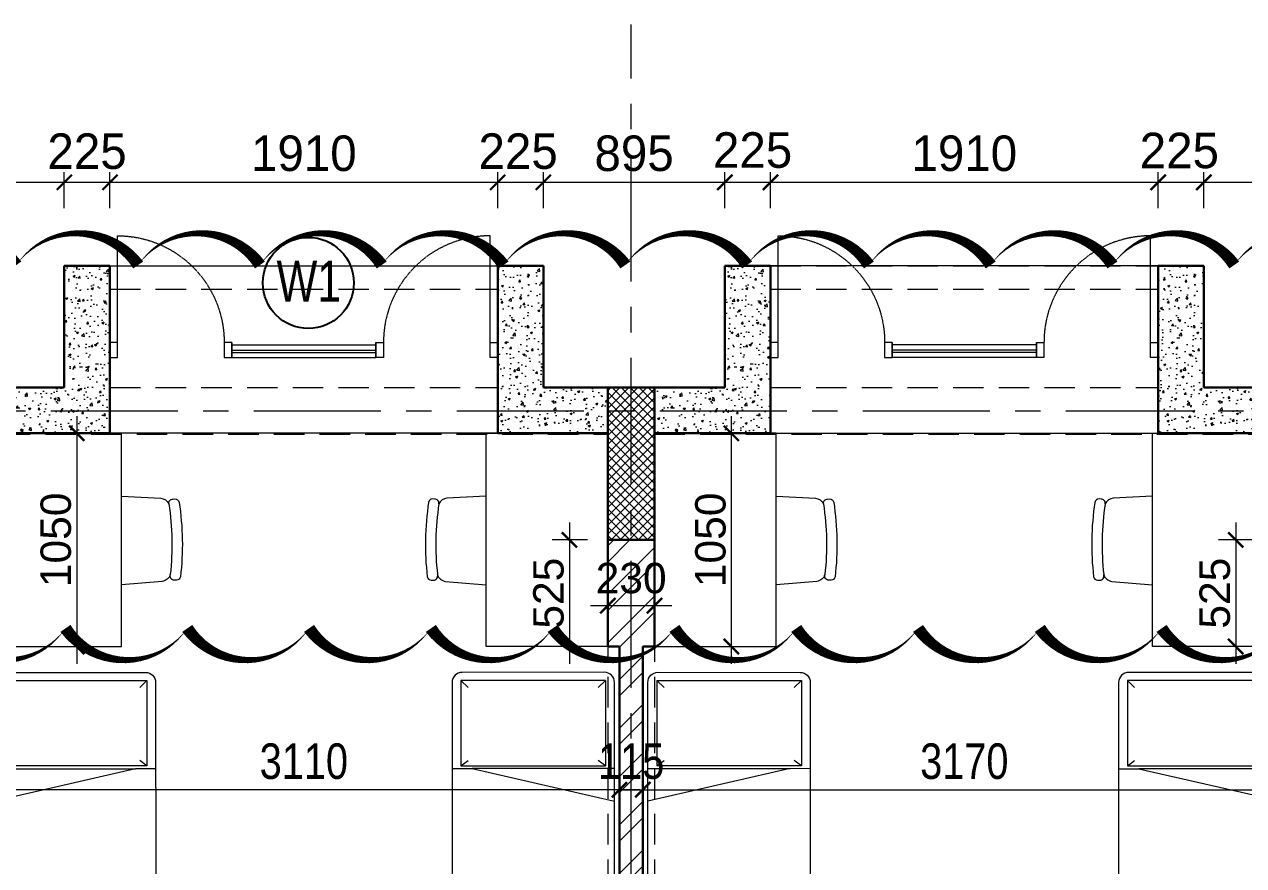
# Model space of a CAD drawing. Header units: millimetres. Extents: x -286480 to 108094, y -227925 to 10018.
# Drawn here: x -22960 to -16954, y -93971 to -89828 of the extents above; entities that cross this region are included whole.
import ezdxf

# ---------------------------------------------------------------- set-up
doc = ezdxf.new("R2010")
doc.units = ezdxf.units.MM
doc.header["$LTSCALE"] = 100
doc.header["$MEASUREMENT"] = 0
doc.header["$PDMODE"] = 67
doc.linetypes.add('CENTER', pattern=[2, 1.25, -0.25, 0.25, -0.25])
doc.linetypes.add('DASHED2', pattern=[0.375, 0.25, -0.125])
doc.layers.get('0').update_dxf_attribs({"lineweight": 25})
for name, color, linetype, lineweight in [('A-ANNO-COLUMN-HATCH', 253, 'Continuous', 9), ('A-ANNO-GRID', 251, 'CENTER', 9), ('A-ANNO-WALL', 1, 'Continuous', 30), ('A-Wall Sec', 1, 'Continuous', 30), ('AAC BLOCK HATCH', 253, 'Continuous', 5), ('ACC BLOCK', 211, 'Continuous', 30), ('beam', 3, 'Continuous', 20), ('dim', 7, 'Continuous', 13), ('DIM INTERIOR', 4, 'Continuous', 5), ('DW-NO', 7, 'Continuous', 25), ('FURNITURE LAYOUT', 37, 'Continuous', 15), ('GLASS', 150, 'Continuous', 5), ('S-COL', 4, 'Continuous', 30), ('WALL HATCH', 24, 'Continuous', 9)]:
    doc.layers.add(name, color=color, linetype=linetype, lineweight=lineweight)
doc.styles.add('ARIAL', font='arial.ttf', dxfattribs={"width": 0.8})
doc.styles.add('CENTURY-GOTHIC', font='GOTHIC.TTF', dxfattribs={"height": 175})
doc.styles.add('SIZE', font='arial.ttf', dxfattribs={"width": 0.75, "height": 200})
doc.styles.get("Standard").update_dxf_attribs({"font": 'sanss___.ttf'})
doc.dimstyles.new('1.125', dxfattribs={"dimtxt": 175, "dimasz": 75, "dimexe": 50, "dimexo": 50, "dimgap": 50, "dimtad": 1, "dimdec": 0, "dimrnd": 5, "dimzin": 0, "dimdsep": 46, "dimtxsty": 'CENTURY-GOTHIC', "dimblk": 'ARCHTICK', "dimcen": 5, "dimdle": 40, "dimclrd": 256, "dimclre": 8, "dimclrt": 213, "dimadec": 0, "dimazin": 0, "dimtfac": 1, "dimtdec": 0, "dimtofl": 0, "dimtmove": 2, "dimatfit": 2, "dimldrblk": 'OPEN30', "dimfxl": 80, "dimtolj": 1, "dimtzin": 0, "dimlwd": 15, "dimlwe": 9, "dimarcsym": 1})
doc.dimstyles.new('D 75', dxfattribs={"dimtxt": 175, "dimasz": 75, "dimexe": 100, "dimexo": 100, "dimgap": 50, "dimtad": 1, "dimdec": 0, "dimrnd": 5, "dimzin": 0, "dimdsep": 46, "dimtxsty": 'ARIAL', "dimblk": 'ARCHTICK', "dimcen": 0.09, "dimdle": 100, "dimclrd": 256, "dimclrt": 256, "dimadec": 0, "dimazin": 0, "dimtfac": 1, "dimtdec": 0, "dimtix": 1, "dimtofl": 0, "dimtmove": 1, "dimatfit": 3, "dimfxl": 135, "dimtolj": 1, "dimtzin": 0, "dimlwd": 9, "dimlwe": 9, "dimarcsym": 0})
doc.dimstyles.new('D100', dxfattribs={"dimtxt": 175, "dimasz": 100, "dimexe": 85, "dimexo": 85, "dimgap": 25, "dimtad": 3, "dimdec": 0, "dimrnd": 5, "dimtxsty": 'Standard', "dimblk": 'ARCHTICK', "dimcen": 100, "dimdle": 85, "dimclrd": 256, "dimclre": 256, "dimclrt": 256, "dimadec": 0, "dimazin": 0, "dimtfac": 1, "dimtdec": 0, "dimtmove": 1, "dimatfit": 3, "dimfxl": 300, "dimlwd": -1, "dimlwe": -1, "dimarcsym": 0})

# ---------------------------------------------------------------- blocks, each defined once
blk = doc.blocks.new('_ArchTick')
at = {"const_width": 0.15}
blk.add_lwpolyline([(-0.5, -0.5), (0.5, 0.5)], dxfattribs=at)
blk = doc.blocks.new('*D21')
at = {"layer": 'Defpoints', "color": 0, "ltscale": 0.1, "transparency": 16777216}
for p in [(-23138.3, -93597.3), (-23138.3, -93930.8, -10.1), (-20028.3, -93930.8, -10.1)]:
    blk.add_point(p, dxfattribs=at)
at = {"layer": 'dim', "color": 0, "lineweight": 9, "ltscale": 0.1, "transparency": 16777216}
for p, q in [((-23138.3, -93830.8), (-23138.3, -93497.3)), ((-20028.3, -93830.8), (-20028.3, -93497.3))]:
    blk.add_line(p, q, dxfattribs=at)
at = {"layer": 'dim', "lineweight": 9, "ltscale": 0.1, "transparency": 16777216}
blk.add_line((-19928.3, -93597.3), (-23238.3, -93597.3), dxfattribs=at)
at = {"layer": 'dim', "lineweight": 9, "ltscale": 0.1, "transparency": 16777216, "xscale": 75, "yscale": 75, "zscale": 75, "rotation": 180}
blk.add_blockref('_ArchTick', (-23138.3, -93597.3), dxfattribs=at)
at = {"layer": 'dim', "lineweight": 9, "ltscale": 0.1, "transparency": 16777216, "xscale": 75, "yscale": 75, "zscale": 75}
blk.add_blockref('_ArchTick', (-20028.3, -93597.3), dxfattribs=at)
at = {"layer": 'dim', "ltscale": 0.1, "transparency": 16777216, "insert": (-21583.3, -93457.9), "char_height": 175, "attachment_point": 5, "style": 'ARIAL'}
blk.add_mtext('\\A1;3110', dxfattribs=at)
blk = doc.blocks.new('A$C0E3E786B-flat-1')
at = {"ltscale": 0.1}
for p, q in [((855.2, 288.7, 0), (240.1, -46.1, 0)), ((1735, -1224.8, 0), (922.8, 268.6, 0)), ((220.2, -113.9, 0), (1032.4, -1607.3, 0)), ((1444.7, -899.7, 0), (752.9, -1093.3, 0)), ((829.6, -1234.5, 0), (1444.7, -899.7, 0)), ((1500.5, -885, 0), (875.6, -1225.1, 0)), ((1532.3, -852, 0), (1444.7, -899.7, 0)), ((1500.5, -885, 0), (1482.4, -924.7, 0)), ((1701.1, -1254, 0), (1500.5, -885, 0)), ((875.6, -1225.1, 0), (918.9, -1231.4, 0)), ((1076.3, -1594.1, 0), (875.6, -1225.1, 0)), ((1076.3, -1594.1, 0), (1701.1, -1254, 0)), ((1701.1, -1254, 0), (1654.4, -1240.9, 0)), ((1100.1, -1627.4, 0), (1715.1, -1292.6, 0)), ((1076.3, -1594.1, 0), (1090.9, -1547.7, 0))]:
    blk.add_line(p, q, dxfattribs=at)
for centre, start_param, end_param in [((879, 244.7, 0), 1.628397, 3.199193), ((264, -90, 0), 3.199193, 4.76999), ((1691.3, -1248.7, 0), 0.057601, 1.628397), ((1076.2, -1583.5, 0), 4.76999, 6.340786)]:
    blk.add_ellipse(centre, major_axis=(21.3, -45.2), ratio=0.996988, start_param=start_param, end_param=end_param, dxfattribs=at)
blk = doc.blocks.new('door-700')
at = {"linetype": 'Continuous'}
for p, q in [((-50, 100), (-50, 800)), ((-800, 100), (-800, 0)), ((0, 100), (0, 0))]:
    blk.add_line(p, q, dxfattribs=at)
at = {"linetype": 'DASHED2', "ltscale": 0.1}
blk.add_arc((-50, 100), 700, 90, 180, dxfattribs=at)
at = {"linetype": 'Continuous'}
for points in [[(-750, 0), (-800, 0), (-800, 100), (-750, 100)], [(0, 0), (-50, 0), (-50, 100), (0, 100)]]:
    blk.add_3dface(points, dxfattribs=at)
blk = doc.blocks.new('*D179')
at = {"layer": 'Defpoints', "color": 0, "ltscale": 0.1, "transparency": 16777216}
for p in [(-20628.3, -90605.8), (-22538.3, -90783.8, 1.1), (-20628.3, -90783.8, 1.1)]:
    blk.add_point(p, dxfattribs=at)
at = {"layer": 'dim', "color": 8, "lineweight": 9, "ltscale": 0.1, "transparency": 16777216}
for p, q in [((-22538.3, -90733.8), (-22538.3, -90555.8)), ((-20628.3, -90733.8), (-20628.3, -90555.8))]:
    blk.add_line(p, q, dxfattribs=at)
at = {"layer": 'dim', "lineweight": 15, "ltscale": 0.1, "transparency": 16777216}
blk.add_line((-22578.3, -90605.8), (-20588.3, -90605.8), dxfattribs=at)
at = {"layer": 'dim', "lineweight": 15, "ltscale": 0.1, "transparency": 16777216, "xscale": 75, "yscale": 75, "zscale": 75, "rotation": 180}
blk.add_blockref('_ArchTick', (-22538.3, -90605.8), dxfattribs=at)
at = {"layer": 'dim', "lineweight": 15, "ltscale": 0.1, "transparency": 16777216, "xscale": 75, "yscale": 75, "zscale": 75}
blk.add_blockref('_ArchTick', (-20628.3, -90605.8), dxfattribs=at)
at = {"layer": 'dim', "color": 213, "ltscale": 0.1, "transparency": 16777216, "insert": (-21583.3, -90463.9), "char_height": 175, "attachment_point": 5, "style": 'CENTURY-GOTHIC'}
blk.add_mtext('\\A1;1910', dxfattribs=at)
blk = doc.blocks.new('_Open30')
at = {"color": 0, "linetype": 'ByBlock', "lineweight": -2}
for p, q in [((-1, 0.268), (0, 0)), ((0, 0), (-1, -0.268)), ((0, 0), (-1, 0))]:
    blk.add_line(p, q, dxfattribs=at)
blk = doc.blocks.new('*D180')
at = {"layer": 'Defpoints', "color": 0, "ltscale": 0.1, "transparency": 16777216}
for p in [(-17374.5, -90605.8), (-19284.5, -90783.8, 1.1), (-17374.5, -90783.8, 1.1)]:
    blk.add_point(p, dxfattribs=at)
at = {"layer": 'dim', "color": 8, "lineweight": 9, "ltscale": 0.1, "transparency": 16777216}
for p, q in [((-19284.5, -90733.8), (-19284.5, -90555.8)), ((-17374.5, -90733.8), (-17374.5, -90555.8))]:
    blk.add_line(p, q, dxfattribs=at)
at = {"layer": 'dim', "lineweight": 15, "ltscale": 0.1, "transparency": 16777216}
blk.add_line((-19324.5, -90605.8), (-17334.5, -90605.8), dxfattribs=at)
at = {"layer": 'dim', "lineweight": 15, "ltscale": 0.1, "transparency": 16777216, "xscale": 75, "yscale": 75, "zscale": 75, "rotation": 180}
blk.add_blockref('_ArchTick', (-19284.5, -90605.8), dxfattribs=at)
at = {"layer": 'dim', "lineweight": 15, "ltscale": 0.1, "transparency": 16777216, "xscale": 75, "yscale": 75, "zscale": 75}
blk.add_blockref('_ArchTick', (-17374.5, -90605.8), dxfattribs=at)
at = {"layer": 'dim', "color": 213, "ltscale": 0.1, "transparency": 16777216, "insert": (-18329.5, -90463.9), "char_height": 175, "attachment_point": 5, "style": 'CENTURY-GOTHIC'}
blk.add_mtext('\\A1;1910', dxfattribs=at)
blk = doc.blocks.new('*D187')
at = {"layer": 'Defpoints', "color": 0, "ltscale": 0.1, "transparency": 16777216}
for p in [(-22763.3, -90605.8), (-23628.3, -90783.7, 1.1), (-22763.3, -90783.7, 1.1)]:
    blk.add_point(p, dxfattribs=at)
at = {"layer": 'dim', "color": 8, "lineweight": 9, "ltscale": 0.1, "transparency": 16777216}
for p, q in [((-23628.3, -90733.7), (-23628.3, -90555.8)), ((-22763.3, -90733.7), (-22763.3, -90555.8))]:
    blk.add_line(p, q, dxfattribs=at)
at = {"layer": 'dim', "lineweight": 15, "ltscale": 0.1, "transparency": 16777216}
blk.add_line((-23668.3, -90605.8), (-22723.3, -90605.8), dxfattribs=at)
at = {"layer": 'dim', "lineweight": 15, "ltscale": 0.1, "transparency": 16777216, "xscale": 75, "yscale": 75, "zscale": 75, "rotation": 180}
blk.add_blockref('_ArchTick', (-23628.3, -90605.8), dxfattribs=at)
at = {"layer": 'dim', "lineweight": 15, "ltscale": 0.1, "transparency": 16777216, "xscale": 75, "yscale": 75, "zscale": 75}
blk.add_blockref('_ArchTick', (-22763.3, -90605.8), dxfattribs=at)
at = {"layer": 'dim', "color": 213, "ltscale": 0.1, "transparency": 16777216, "insert": (-23195.8, -90463.9), "char_height": 175, "attachment_point": 5, "style": 'CENTURY-GOTHIC'}
blk.add_mtext('\\A1;865', dxfattribs=at)
blk = doc.blocks.new('*D188')
at = {"layer": 'Defpoints', "color": 0, "ltscale": 0.1, "transparency": 16777216}
for p in [(-22538.3, -90605.8), (-22763.3, -90783.7, 1.1), (-22538.3, -90783.7, 1.1)]:
    blk.add_point(p, dxfattribs=at)
at = {"layer": 'dim', "color": 8, "lineweight": 9, "ltscale": 0.1, "transparency": 16777216}
for p, q in [((-22763.3, -90733.7), (-22763.3, -90555.8)), ((-22538.3, -90733.7), (-22538.3, -90555.8))]:
    blk.add_line(p, q, dxfattribs=at)
at = {"layer": 'dim', "lineweight": 15, "ltscale": 0.1, "transparency": 16777216}
blk.add_line((-22803.3, -90605.8), (-22498.3, -90605.8), dxfattribs=at)
at = {"layer": 'dim', "lineweight": 15, "ltscale": 0.1, "transparency": 16777216, "xscale": 75, "yscale": 75, "zscale": 75, "rotation": 180}
blk.add_blockref('_ArchTick', (-22763.3, -90605.8), dxfattribs=at)
at = {"layer": 'dim', "lineweight": 15, "ltscale": 0.1, "transparency": 16777216, "xscale": 75, "yscale": 75, "zscale": 75}
blk.add_blockref('_ArchTick', (-22538.3, -90605.8), dxfattribs=at)
at = {"layer": 'dim', "color": 213, "ltscale": 0.1, "transparency": 16777216, "insert": (-22651.3, -90453.7), "char_height": 175, "attachment_point": 5, "style": 'CENTURY-GOTHIC'}
blk.add_mtext('\\A1;225', dxfattribs=at)
blk = doc.blocks.new('*D189')
at = {"layer": 'Defpoints', "color": 0, "ltscale": 0.1, "transparency": 16777216}
for p in [(-20403.3, -90605.8), (-20628.3, -90783.8, 1.1), (-20403.3, -90783.8, 1.1)]:
    blk.add_point(p, dxfattribs=at)
at = {"layer": 'dim', "color": 8, "lineweight": 9, "ltscale": 0.1, "transparency": 16777216}
for p, q in [((-20628.3, -90733.8), (-20628.3, -90555.8)), ((-20403.3, -90733.8), (-20403.3, -90555.8))]:
    blk.add_line(p, q, dxfattribs=at)
at = {"layer": 'dim', "lineweight": 15, "ltscale": 0.1, "transparency": 16777216}
blk.add_line((-20668.3, -90605.8), (-20363.3, -90605.8), dxfattribs=at)
at = {"layer": 'dim', "lineweight": 15, "ltscale": 0.1, "transparency": 16777216, "xscale": 75, "yscale": 75, "zscale": 75, "rotation": 180}
blk.add_blockref('_ArchTick', (-20628.3, -90605.8), dxfattribs=at)
at = {"layer": 'dim', "lineweight": 15, "ltscale": 0.1, "transparency": 16777216, "xscale": 75, "yscale": 75, "zscale": 75}
blk.add_blockref('_ArchTick', (-20403.3, -90605.8), dxfattribs=at)
at = {"layer": 'dim', "color": 213, "ltscale": 0.1, "transparency": 16777216, "insert": (-20527.5, -90453.4), "char_height": 175, "attachment_point": 5, "style": 'CENTURY-GOTHIC'}
blk.add_mtext('\\A1;225', dxfattribs=at)
blk = doc.blocks.new('*D190')
at = {"layer": 'Defpoints', "color": 0, "ltscale": 0.1, "transparency": 16777216}
for p in [(-19509.5, -90605.8), (-20403.3, -90783.8, 1.1), (-19509.5, -90783.8, -9)]:
    blk.add_point(p, dxfattribs=at)
at = {"layer": 'dim', "color": 8, "lineweight": 9, "ltscale": 0.1, "transparency": 16777216}
for p, q in [((-20403.3, -90733.8), (-20403.3, -90555.8)), ((-19509.5, -90733.8), (-19509.5, -90555.8))]:
    blk.add_line(p, q, dxfattribs=at)
at = {"layer": 'dim', "lineweight": 15, "ltscale": 0.1, "transparency": 16777216}
blk.add_line((-20443.3, -90605.8), (-19469.5, -90605.8), dxfattribs=at)
at = {"layer": 'dim', "lineweight": 15, "ltscale": 0.1, "transparency": 16777216, "xscale": 75, "yscale": 75, "zscale": 75, "rotation": 180}
blk.add_blockref('_ArchTick', (-20403.3, -90605.8), dxfattribs=at)
at = {"layer": 'dim', "lineweight": 15, "ltscale": 0.1, "transparency": 16777216, "xscale": 75, "yscale": 75, "zscale": 75}
blk.add_blockref('_ArchTick', (-19509.5, -90605.8), dxfattribs=at)
at = {"layer": 'dim', "color": 213, "ltscale": 0.1, "transparency": 16777216, "insert": (-19956.4, -90463.9), "char_height": 175, "attachment_point": 5, "style": 'CENTURY-GOTHIC'}
blk.add_mtext('\\A1;895', dxfattribs=at)
blk = doc.blocks.new('*D191')
at = {"layer": 'Defpoints', "color": 0, "ltscale": 0.1, "transparency": 16777216}
for p in [(-19284.5, -90605.8), (-19509.5, -90783.8, 1.1), (-19284.5, -90783.8, 1.1)]:
    blk.add_point(p, dxfattribs=at)
at = {"layer": 'dim', "color": 8, "lineweight": 9, "ltscale": 0.1, "transparency": 16777216}
for p, q in [((-19509.5, -90733.8), (-19509.5, -90555.8)), ((-19284.5, -90733.8), (-19284.5, -90555.8))]:
    blk.add_line(p, q, dxfattribs=at)
at = {"layer": 'dim', "lineweight": 15, "ltscale": 0.1, "transparency": 16777216}
blk.add_line((-19549.5, -90605.8), (-19244.5, -90605.8), dxfattribs=at)
at = {"layer": 'dim', "lineweight": 15, "ltscale": 0.1, "transparency": 16777216, "xscale": 75, "yscale": 75, "zscale": 75, "rotation": 180}
blk.add_blockref('_ArchTick', (-19509.5, -90605.8), dxfattribs=at)
at = {"layer": 'dim', "lineweight": 15, "ltscale": 0.1, "transparency": 16777216, "xscale": 75, "yscale": 75, "zscale": 75}
blk.add_blockref('_ArchTick', (-19284.5, -90605.8), dxfattribs=at)
at = {"layer": 'dim', "color": 213, "ltscale": 0.1, "transparency": 16777216, "insert": (-19372.6, -90448.1), "char_height": 175, "attachment_point": 5, "style": 'CENTURY-GOTHIC'}
blk.add_mtext('\\A1;225', dxfattribs=at)
blk = doc.blocks.new('*D192')
at = {"layer": 'Defpoints', "color": 0, "ltscale": 0.1, "transparency": 16777216}
for p in [(-17149.5, -90605.8), (-17374.5, -90783.8, 1.1), (-17149.5, -90783.8, 1.1)]:
    blk.add_point(p, dxfattribs=at)
at = {"layer": 'dim', "color": 8, "lineweight": 9, "ltscale": 0.1, "transparency": 16777216}
for p, q in [((-17374.5, -90733.8), (-17374.5, -90555.8)), ((-17149.5, -90733.8), (-17149.5, -90555.8))]:
    blk.add_line(p, q, dxfattribs=at)
at = {"layer": 'dim', "lineweight": 15, "ltscale": 0.1, "transparency": 16777216}
blk.add_line((-17414.5, -90605.8), (-17109.5, -90605.8), dxfattribs=at)
at = {"layer": 'dim', "lineweight": 15, "ltscale": 0.1, "transparency": 16777216, "xscale": 75, "yscale": 75, "zscale": 75, "rotation": 180}
blk.add_blockref('_ArchTick', (-17374.5, -90605.8), dxfattribs=at)
at = {"layer": 'dim', "lineweight": 15, "ltscale": 0.1, "transparency": 16777216, "xscale": 75, "yscale": 75, "zscale": 75}
blk.add_blockref('_ArchTick', (-17149.5, -90605.8), dxfattribs=at)
at = {"layer": 'dim', "color": 213, "ltscale": 0.1, "transparency": 16777216, "insert": (-17270.2, -90450.2), "char_height": 175, "attachment_point": 5, "style": 'CENTURY-GOTHIC'}
blk.add_mtext('\\A1;225', dxfattribs=at)
blk = doc.blocks.new('*D193')
at = {"layer": 'Defpoints', "color": 0, "ltscale": 0.1, "transparency": 16777216}
for p in [(-16255.8, -90605.8), (-17149.5, -90783.8, 4.5), (-16255.8, -90783.7, 4.5)]:
    blk.add_point(p, dxfattribs=at)
at = {"layer": 'dim', "color": 8, "lineweight": 9, "ltscale": 0.1, "transparency": 16777216}
for p, q in [((-17149.5, -90733.8), (-17149.5, -90555.8)), ((-16255.8, -90733.7), (-16255.8, -90555.8))]:
    blk.add_line(p, q, dxfattribs=at)
at = {"layer": 'dim', "lineweight": 15, "ltscale": 0.1, "transparency": 16777216}
blk.add_line((-17189.5, -90605.8), (-16215.8, -90605.8), dxfattribs=at)
at = {"layer": 'dim', "lineweight": 15, "ltscale": 0.1, "transparency": 16777216, "xscale": 75, "yscale": 75, "zscale": 75, "rotation": 180}
blk.add_blockref('_ArchTick', (-17149.5, -90605.8), dxfattribs=at)
at = {"layer": 'dim', "lineweight": 15, "ltscale": 0.1, "transparency": 16777216, "xscale": 75, "yscale": 75, "zscale": 75}
blk.add_blockref('_ArchTick', (-16255.8, -90605.8), dxfattribs=at)
at = {"layer": 'dim', "color": 213, "ltscale": 0.1, "transparency": 16777216, "insert": (-16702.7, -90463.9), "char_height": 175, "attachment_point": 5, "style": 'CENTURY-GOTHIC'}
blk.add_mtext('\\A1;895', dxfattribs=at)
blk = doc.blocks.new('*D224')
at = {"layer": 'Defpoints', "color": 0, "ltscale": 0.1, "transparency": 16777216}
for p in [(-19913.3, -93597.3), (-19913.3, -93758.4, -2.6), (-20028.3, -93930.8, 24.2)]:
    blk.add_point(p, dxfattribs=at)
at = {"layer": 'dim', "color": 0, "lineweight": 9, "ltscale": 0.1, "transparency": 16777216}
for p, q in [((-20028.3, -93830.8), (-20028.3, -93497.3)), ((-19913.3, -93658.4), (-19913.3, -93497.3))]:
    blk.add_line(p, q, dxfattribs=at)
at = {"layer": 'dim', "lineweight": 9, "ltscale": 0.1, "transparency": 16777216}
for p, q in [((-20028.3, -93597.3), (-20103.3, -93597.3)), ((-19913.3, -93597.3), (-19838.3, -93597.3))]:
    blk.add_line(p, q, dxfattribs=at)
at = {"layer": 'dim', "lineweight": 9, "ltscale": 0.1, "transparency": 16777216, "xscale": 75, "yscale": 75, "zscale": 75}
blk.add_blockref('_ArchTick', (-20028.3, -93597.3), dxfattribs=at)
at = {"layer": 'dim', "lineweight": 9, "ltscale": 0.1, "transparency": 16777216, "xscale": 75, "yscale": 75, "zscale": 75, "rotation": 180}
blk.add_blockref('_ArchTick', (-19913.3, -93597.3), dxfattribs=at)
at = {"layer": 'dim', "ltscale": 0.1, "transparency": 16777216, "insert": (-19970.8, -93457.9), "char_height": 175, "attachment_point": 5, "style": 'ARIAL'}
blk.add_mtext('\\A1;115', dxfattribs=at)
blk = doc.blocks.new('*D225')
at = {"layer": 'Defpoints', "color": 0, "ltscale": 0.1, "transparency": 16777216}
for p in [(-16745.8, -93597.3), (-19913.3, -93758.4, -2.6), (-16745.8, -93891.1, 36.1)]:
    blk.add_point(p, dxfattribs=at)
at = {"layer": 'dim', "color": 0, "lineweight": 9, "ltscale": 0.1, "transparency": 16777216}
for p, q in [((-19913.3, -93658.4), (-19913.3, -93497.3)), ((-16745.8, -93791.1), (-16745.8, -93497.3))]:
    blk.add_line(p, q, dxfattribs=at)
at = {"layer": 'dim', "lineweight": 9, "ltscale": 0.1, "transparency": 16777216}
blk.add_line((-20013.3, -93597.3), (-16645.8, -93597.3), dxfattribs=at)
at = {"layer": 'dim', "lineweight": 9, "ltscale": 0.1, "transparency": 16777216, "xscale": 75, "yscale": 75, "zscale": 75, "rotation": 180}
blk.add_blockref('_ArchTick', (-19913.3, -93597.3), dxfattribs=at)
at = {"layer": 'dim', "lineweight": 9, "ltscale": 0.1, "transparency": 16777216, "xscale": 75, "yscale": 75, "zscale": 75}
blk.add_blockref('_ArchTick', (-16745.8, -93597.3), dxfattribs=at)
at = {"layer": 'dim', "ltscale": 0.1, "transparency": 16777216, "insert": (-18329.5, -93457.9), "char_height": 175, "attachment_point": 5, "style": 'ARIAL'}
blk.add_mtext('\\A1;3170', dxfattribs=at)
blk = doc.blocks.new('table')
at = {"layer": 'FURNITURE LAYOUT', "ltscale": 0.1, "extrusion": (0.00024973, 0.002858, 0.999996)}
for p, q in [((102448.2, -203232.7, 8), (102255.7, -203241.8, 8.1)), ((102248.5, -203652.8, 9.3), (102448.2, -203670.1, 9.3))]:
    blk.add_line(p, q, dxfattribs=at)
at = {"layer": 'FURNITURE LAYOUT', "ltscale": 0.1, "elevation": 7.1}
blk.add_lwpolyline([(102448.3, -202922.9), (103048.2, -202922.9), (103048.2, -203972.9), (102448.3, -203972.9)], close=True, dxfattribs=at)
at = {"layer": 'FURNITURE LAYOUT', "ltscale": 0.1, "extrusion": (0.00024973, 0.002858, 0.999996), "elevation": -547.2}
blk.add_lwpolyline([(102216, -203270, 0.431626), (102195.6, -203246), (102185.5, -203245.8, 0.368177), (102165.4, -203262.3, 0.069082), (102158.9, -203628.8, 0.368177), (102178.3, -203646), (102188.5, -203646.2, 0.497842), (102209, -203617.4)], format="xyb", dxfattribs=at)
at = {"layer": 'FURNITURE LAYOUT', "ltscale": 0.1, "extrusion": (0.00024973, 0.002858, 0.999996)}
for centre, radius, start, end in [((102261.7, -203291.1, -547.2), 50.4, 96.90514, 155.33566), ((103479.8, -203469, -547.2), 1279.4, 171.05364, 186.65831), ((102255.9, -203603.8, -547.2), 48.8, 196.10221, 261.32794)]:
    blk.add_arc(centre, radius, start, end, dxfattribs=at)
blk = doc.blocks.new('*D553')
at = {"layer": 'Defpoints', "color": 0, "ltscale": 0.1, "transparency": 16777216}
for p in [(-22845.1, -91841.8, -189), (-22856.9, -92891.8, -72.3), (-22702.4, -92891.8)]:
    blk.add_point(p, dxfattribs=at)
at = {"layer": 'DIM INTERIOR', "ltscale": 0.1, "transparency": 16777216}
for p, q in [((-22702.4, -91756.8), (-22702.4, -92976.8)), ((-22752.1, -91841.8), (-22617.4, -91841.8)), ((-22775.6, -92891.8), (-22617.4, -92891.8))]:
    blk.add_line(p, q, dxfattribs=at)
at = {"layer": 'DIM INTERIOR', "ltscale": 0.1, "transparency": 16777216, "xscale": 75, "yscale": 75, "zscale": 75}
for p, rotation in [((-22702.4, -91841.8), 90), ((-22702.4, -92891.8), 270)]:
    blk.add_blockref('_ArchTick', p, dxfattribs=dict(at, rotation=rotation))
at = {"layer": 'DIM INTERIOR', "ltscale": 0.1, "transparency": 16777216, "insert": (-22804.6, -92366.8), "char_height": 175, "attachment_point": 5, "rotation": 90}
blk.add_mtext('{\\H0.85714x;1050}', dxfattribs=at)
blk = doc.blocks.new('*D554')
at = {"layer": 'Defpoints', "color": 0, "ltscale": 0.1, "transparency": 16777216}
for p in [(-20085.8, -92572.8, 22.2), (-19855.8, -92572.8, -72.3), (-20085.8, -92690.9)]:
    blk.add_point(p, dxfattribs=at)
at = {"layer": 'DIM INTERIOR', "ltscale": 0.1, "transparency": 16777216}
for p, q in [((-20085.8, -92657.3), (-20085.8, -92775.9)), ((-19855.8, -92652.9), (-19855.8, -92775.9)), ((-19770.8, -92690.9), (-20170.8, -92690.9))]:
    blk.add_line(p, q, dxfattribs=at)
at = {"layer": 'DIM INTERIOR', "ltscale": 0.1, "transparency": 16777216, "xscale": 75, "yscale": 75, "zscale": 75, "rotation": 180}
blk.add_blockref('_ArchTick', (-20085.8, -92690.9), dxfattribs=at)
at = {"layer": 'DIM INTERIOR', "ltscale": 0.1, "transparency": 16777216, "xscale": 75, "yscale": 75, "zscale": 75}
blk.add_blockref('_ArchTick', (-19855.8, -92690.9), dxfattribs=at)
at = {"layer": 'DIM INTERIOR', "ltscale": 0.1, "transparency": 16777216, "insert": (-19970.8, -92555.8), "char_height": 175, "attachment_point": 5}
blk.add_mtext('{\\H0.85714x;230}', dxfattribs=at)
blk = doc.blocks.new('*D555')
at = {"layer": 'Defpoints', "color": 0, "ltscale": 0.1, "transparency": 16777216}
for p in [(-19620.1, -91841.8, -189), (-19631.9, -92891.8, -72.3), (-19477.4, -92891.8)]:
    blk.add_point(p, dxfattribs=at)
at = {"layer": 'DIM INTERIOR', "ltscale": 0.1, "transparency": 16777216}
for p, q in [((-19477.4, -91756.8), (-19477.4, -92976.8)), ((-19527.1, -91841.8), (-19392.4, -91841.8)), ((-19550.6, -92891.8), (-19392.4, -92891.8))]:
    blk.add_line(p, q, dxfattribs=at)
at = {"layer": 'DIM INTERIOR', "ltscale": 0.1, "transparency": 16777216, "xscale": 75, "yscale": 75, "zscale": 75}
for p, rotation in [((-19477.4, -91841.8), 90), ((-19477.4, -92891.8), 270)]:
    blk.add_blockref('_ArchTick', p, dxfattribs=dict(at, rotation=rotation))
at = {"layer": 'DIM INTERIOR', "ltscale": 0.1, "transparency": 16777216, "insert": (-19579.6, -92366.8), "char_height": 175, "attachment_point": 5, "rotation": 90}
blk.add_mtext('{\\H0.85714x;1050}', dxfattribs=at)
blk = doc.blocks.new('*D562')
at = {"layer": 'Defpoints', "color": 0, "ltscale": 0.1, "transparency": 16777216}
for p in [(-19981.8, -92366.8, 42.6), (-20275.1, -92891.8), (-19981.8, -92891.8, 42.6)]:
    blk.add_point(p, dxfattribs=at)
at = {"layer": 'DIM INTERIOR', "ltscale": 0.1, "transparency": 16777216}
for p, q in [((-20275.1, -92281.8), (-20275.1, -92976.8)), ((-20186.2, -92366.8), (-20360.1, -92366.8)), ((-20186.2, -92891.8), (-20360.1, -92891.8))]:
    blk.add_line(p, q, dxfattribs=at)
at = {"layer": 'DIM INTERIOR', "ltscale": 0.1, "transparency": 16777216, "xscale": 75, "yscale": 75, "zscale": 75}
for p, rotation in [((-20275.1, -92366.8), 90), ((-20275.1, -92891.8), 270)]:
    blk.add_blockref('_ArchTick', p, dxfattribs=dict(at, rotation=rotation))
at = {"layer": 'DIM INTERIOR', "ltscale": 0.1, "transparency": 16777216, "insert": (-20377.4, -92629.3), "char_height": 175, "attachment_point": 5, "rotation": 90}
blk.add_mtext('{\\H0.85714x;525}', dxfattribs=at)
blk = doc.blocks.new('*D563')
at = {"layer": 'Defpoints', "color": 0, "ltscale": 0.1, "transparency": 16777216}
for p in [(-16699.3, -92366.8, 42.6), (-16992.6, -92891.8), (-16699.3, -92891.8, 42.6)]:
    blk.add_point(p, dxfattribs=at)
at = {"layer": 'DIM INTERIOR', "ltscale": 0.1, "transparency": 16777216}
for p, q in [((-16992.6, -92281.8), (-16992.6, -92976.8)), ((-16903.7, -92366.8), (-17077.6, -92366.8)), ((-16903.7, -92891.8), (-17077.6, -92891.8))]:
    blk.add_line(p, q, dxfattribs=at)
at = {"layer": 'DIM INTERIOR', "ltscale": 0.1, "transparency": 16777216, "xscale": 75, "yscale": 75, "zscale": 75}
for p, rotation in [((-16992.6, -92366.8), 90), ((-16992.6, -92891.8), 270)]:
    blk.add_blockref('_ArchTick', p, dxfattribs=dict(at, rotation=rotation))
at = {"layer": 'DIM INTERIOR', "ltscale": 0.1, "transparency": 16777216, "insert": (-17094.9, -92629.3), "char_height": 175, "attachment_point": 5, "rotation": 90}
blk.add_mtext('{\\H0.85714x;525}', dxfattribs=at)

msp = doc.modelspace()

# ---------------------------------------------------------------- hatches: boundary and pattern name
at = {"layer": 'A-ANNO-COLUMN-HATCH', "lineweight": 9, "ltscale": 0.1}
h = msp.add_hatch(dxfattribs=at)
h.set_pattern_fill('ANSI37', color=256, scale=250, angle=-90)
h.set_pattern_definition([(315, (-55775.98, 31290.588), (22.097087, 22.097087), []), (45, (-55775.98, 31290.588), (-22.097087, 22.097087), [])])
h.paths.add_polyline_path([(-20085.8, -91616.8), (-20085.8, -92366.8), (-19855.8, -92366.8), (-19855.8, -91616.8)])
at = {"layer": 'AAC BLOCK HATCH'}
h = msp.add_hatch(dxfattribs=at)
h.set_pattern_fill('AR-CONC', color=256, scale=15, style=0)
h.set_pattern_definition([(50, (-110886.08, 165519.01), (107.589027, -9.41282), [11.25, -123.75]), (355, (-110886.08, 165519.01), (-20.8127, 112.82882), [9, -99]), (100.451444, (-110877.12, 165518.23), (86.776327, 103.416), [9.56103, -105.171317]), (46.1842, (-110886.08, 165549.01), (160.0862, -24.82789), [16.875, -185.625]), (96.635635, (-110872.74, 165546.94), (140.19929, 146.11779), [14.34155, -157.75706]), (351.184164, (-110886.08, 165549.01), (140.19929, 146.11779), [13.5, -148.5]), (21, (-110871.08, 165541.51), (89.536058, -60.392834), [11.25, -123.75]), (326, (-110871.08, 165541.51), (36.4973, 108.772507), [9, -99]), (71.451445, (-110863.62, 165536.48), (126.033357, 48.379673), [9.56103, -105.171317]), (37.5, (-110886.083, 165519.013), (1.8239783, 49.934078), [0, -97.8, 0, -100.5, 0, -99.375]), (7.5, (-110886.083, 165519.013), (39.460431, 59.161757), [0, -57.3, 0, -95.55, 0, -37.875]), (327.5, (-110919.533, 165519.013), (80.0733654, -3.383231), [0, -37.5, 0, -117, 0, -155.25]), (317.5, (-110934.53, 165519.01), (87.477925, 15.015747), [0, -48.75, 0, -77.7, 0, -110.25])])
h.paths.add_polyline_path([(-23628.3, -91616.8), (-23310.8, -91616.8), (-23310.8, -91731.8), (-23853.3, -91731.8), (-23853.3, -91016.8), (-23628.3, -91016.8)])
h.paths.add_polyline_path([(-23310.8, -91841.8), (-23853.3, -91841.8), (-23853.3, -91731.8), (-23310.8, -91731.8)])
h.paths.add_polyline_path([(-22538.3, -91841.8), (-23080.8, -91841.8), (-23080.8, -91731.8), (-22538.3, -91731.8)])
h.paths.add_polyline_path([(-22538.3, -91731.8), (-23080.8, -91731.8), (-23080.8, -91616.8), (-22763.3, -91616.8), (-22763.3, -91016.8), (-22538.3, -91016.8)])
h = msp.add_hatch(dxfattribs=at)
h.set_pattern_fill('AR-CONC', color=256, scale=15, style=0)
h.set_pattern_definition([(50, (-107661.08, 165519.01), (107.589027, -9.41282), [11.25, -123.75]), (355, (-107661.08, 165519.01), (-20.8127, 112.82882), [9, -99]), (100.451444, (-107652.12, 165518.23), (86.776327, 103.416), [9.56103, -105.171317]), (46.1842, (-107661.08, 165549.01), (160.0862, -24.82789), [16.875, -185.625]), (96.635635, (-107647.74, 165546.94), (140.19929, 146.11779), [14.34155, -157.75706]), (351.184164, (-107661.08, 165549.01), (140.19929, 146.11779), [13.5, -148.5]), (21, (-107646.08, 165541.51), (89.536058, -60.392834), [11.25, -123.75]), (326, (-107646.08, 165541.51), (36.4973, 108.772507), [9, -99]), (71.451445, (-107638.62, 165536.48), (126.033357, 48.379673), [9.56103, -105.171317]), (37.5, (-107661.083, 165519.013), (1.8239783, 49.934078), [0, -97.8, 0, -100.5, 0, -99.375]), (7.5, (-107661.083, 165519.013), (39.460431, 59.161757), [0, -57.3, 0, -95.55, 0, -37.875]), (327.5, (-107694.533, 165519.013), (80.0733654, -3.383231), [0, -37.5, 0, -117, 0, -155.25]), (317.5, (-107709.53, 165519.01), (87.477925, 15.015747), [0, -48.75, 0, -77.7, 0, -110.25])])
h.paths.add_polyline_path([(-20403.3, -91616.8), (-20085.8, -91616.8), (-20085.8, -91731.8), (-20628.3, -91731.8), (-20628.3, -91016.8), (-20403.3, -91016.8)])
h.paths.add_polyline_path([(-20085.8, -91841.8), (-20628.3, -91841.8), (-20628.3, -91731.8), (-20085.8, -91731.8)])
h.paths.add_polyline_path([(-19284.5, -91841.8), (-19855.8, -91841.8), (-19855.8, -91731.8), (-19284.5, -91731.8)])
h.paths.add_polyline_path([(-19284.5, -91731.8), (-19855.8, -91731.8), (-19855.8, -91616.8), (-19509.5, -91616.8), (-19509.5, -91016.8), (-19284.5, -91016.8)])
h = msp.add_hatch(dxfattribs=at)
h.set_pattern_fill('AR-CONC', color=256, scale=15, style=0)
h.set_pattern_definition([(50, (-104378.58, 165519.01), (107.589027, -9.41282), [11.25, -123.75]), (355, (-104378.58, 165519.01), (-20.8127, 112.82882), [9, -99]), (100.451444, (-104369.62, 165518.23), (86.776327, 103.416), [9.56103, -105.171317]), (46.1842, (-104378.58, 165549.01), (160.0862, -24.82789), [16.875, -185.625]), (96.635635, (-104365.24, 165546.94), (140.19929, 146.11779), [14.34155, -157.75706]), (351.184164, (-104378.58, 165549.01), (140.19929, 146.11779), [13.5, -148.5]), (21, (-104363.58, 165541.51), (89.536058, -60.392834), [11.25, -123.75]), (326, (-104363.58, 165541.51), (36.4973, 108.772507), [9, -99]), (71.451445, (-104356.12, 165536.48), (126.033357, 48.379673), [9.56103, -105.171317]), (37.5, (-104378.583, 165519.013), (1.8239783, 49.934078), [0, -97.8, 0, -100.5, 0, -99.375]), (7.5, (-104378.583, 165519.013), (39.460431, 59.161757), [0, -57.3, 0, -95.55, 0, -37.875]), (327.5, (-104412.033, 165519.013), (80.0733654, -3.383231), [0, -37.5, 0, -117, 0, -155.25]), (317.5, (-104427.03, 165519.01), (87.477925, 15.015747), [0, -48.75, 0, -77.7, 0, -110.25])])
h.paths.add_polyline_path([(-17149.5, -91616.8), (-16803.3, -91616.8), (-16803.3, -91731.8), (-17374.5, -91731.8), (-17374.5, -91016.8), (-17149.5, -91016.8)])
h.paths.add_polyline_path([(-16803.3, -91841.8), (-17374.5, -91841.8), (-17374.5, -91731.8), (-16803.3, -91731.8)])
h.paths.add_polyline_path([(-16030.8, -91841.8), (-16573.3, -91841.8), (-16573.3, -91731.8), (-16030.8, -91731.8)])
h.paths.add_polyline_path([(-16030.8, -91731.8), (-16573.3, -91731.8), (-16573.3, -91616.8), (-16255.8, -91616.8), (-16255.8, -91016.8), (-16030.8, -91016.8)])
at = {"layer": 'WALL HATCH', "ltscale": 0.1}
h = msp.add_hatch(dxfattribs=at)
h.set_pattern_fill('ANSI32', color=256, scale=450, style=0)
h.paths.add_polyline_path([(-20085.8, -92366.8), (-19855.8, -92366.8), (-19855.8, -92891.8), (-20085.8, -92891.8)])
h = msp.add_hatch(dxfattribs=at)
h.set_pattern_fill('ANSI32', color=256, scale=450, style=0)
h.paths.add_polyline_path([(-19913.3, -92891.8), (-20028.3, -92891.8), (-20028.3, -95876.7), (-19913.3, -95876.7)])

# ---------------------------------------------------------------- linework, layer by layer
at = {"layer": 'A-ANNO-GRID', "ltscale": 5}
for p, q in [((-19970.8, -106094.8, -2.6), (-19970.8, -89828, -2.6)), ((-33828.9, -91731.8, 23), (-4817.6, -91731.8, 23))]:
    msp.add_line(p, q, dxfattribs=at)
at = {"layer": 'A-ANNO-WALL', "ltscale": 0.1, "extrusion": (5.90536e-11, -0.002858, 0.999996)}
msp.add_line((-20028.3, -92891.8, 38.9), (-20028.3, -95876.8, 30.4), dxfattribs=at)
at = {"layer": 'A-ANNO-WALL', "ltscale": 0.1, "extrusion": (-5.90536e-11, -0.002858, 0.999996)}
msp.add_line((-19913.3, -92891.8, 38.9), (-19913.3, -95876.8, 30.4), dxfattribs=at)
at = {"layer": 'A-ANNO-WALL', "ltscale": 0.1, "elevation": 42.6}
for points in [[(-20085.8, -92366.8), (-20085.8, -92891.8), (-20028.3, -92891.8)], [(-19855.8, -92366.8), (-19855.8, -92891.8), (-19913.3, -92891.8)]]:
    msp.add_lwpolyline(points, dxfattribs=at)
at = {"layer": 'A-Wall Sec', "color": 1, "ltscale": 0.5, "true_color": 0xf50000, "elevation": 18.1}
for points in [[(-26599.4, -91012.9, 0, 60, -0.520567), (-25999.4, -91012.9, 0, 60, -0.520567), (-25399.4, -91012.9, 0, 60, -0.520567), (-24799.4, -91012.9, 0, 60, -0.520567), (-24199.4, -91012.9, 0, 60, -0.520567), (-23599.4, -91012.9, 0, 60, -0.520567), (-22999.4, -91012.9, 0, 60, -0.520567), (-22399.4, -91012.9, 0, 60, -0.520567), (-21799.4, -91012.9, 0, 60, -0.520567), (-21199.4, -91012.9, 0, 60, -0.520567), (-20599.4, -91012.9, 0, 60, -0.520567), (-19999.4, -91012.9, 0, 60, -0.520567), (-19399.4, -91012.9, 0, 60, -0.520567), (-18799.4, -91012.9, 0, 60, -0.520567), (-18199.4, -91012.9, 0, 60, -0.520567), (-17599.4, -91012.9, 0, 60, -0.520567), (-16999.4, -91012.9, 0, 60, -0.520567), (-16399.4, -91012.9, 0, 60, -0.520567)], [(-16757.7, -92802.9, 0, 60, -0.520567), (-17357.7, -92802.9, 0, 60, -0.520567), (-17957.7, -92802.9, 0, 60, -0.520567), (-18557.7, -92802.9, 0, 60, -0.520567), (-19157.7, -92802.9, 0, 60, -0.520567), (-19757.7, -92802.9, 0, 60, -0.520567), (-20357.7, -92802.9, 0, 60, -0.520567), (-20957.7, -92802.9, 0, 60, -0.520567), (-21557.7, -92802.9, 0, 60, -0.520567), (-22157.7, -92802.9, 0, 60, -0.520567), (-22757.7, -92802.9, 0, 60, -0.520567), (-23357.7, -92802.9, 0, 60, -0.520567), (-23957.7, -92802.9, 0, 60, -0.520567), (-24557.7, -92802.9, 0, 60, -0.520567), (-25157.7, -92802.9, 0, 60, -0.520567), (-25757.7, -92802.9, 0, 60, -0.520567), (-26357.7, -92802.9, 0, 60, -0.520567)]]:
    msp.add_lwpolyline(points, format="xyseb", dxfattribs=at)
at = {"layer": 'ACC BLOCK', "ltscale": 0.5, "extrusion": (5.90536e-11, -0.002858, 0.999996)}
for p, q in [((-22763.3, -91016.8, 42.6), (-22538.3, -91016.8, 42.6)), ((-22763.3, -91616.8, 42.6), (-22763.3, -91016.8, 42.6)), ((-22538.3, -91841.8, 42.6), (-22538.3, -91016.8, 42.6)), ((-19509.5, -91016.8, -11.6), (-19284.5, -91016.8, -11.6)), ((-19509.5, -91616.8, -11.6), (-19509.5, -91016.8, -11.6)), ((-19284.5, -91841.8, -11.6), (-19284.5, -91016.8, -11.6)), ((-23080.8, -91616.8, 42.6), (-22763.3, -91616.8, 42.6)), ((-20403.3, -91616.8, 44.1), (-20085.8, -91616.8, 44.1)), ((-19855.8, -91616.8, 44.1), (-19509.5, -91616.8, 44.1)), ((-17149.5, -91616.8, 55.4), (-16803.3, -91616.8, 55.4)), ((-23080.8, -91841.8, 42.6), (-22538.3, -91841.8, 42.6)), ((-19855.8, -91841.8, 44.1), (-19284.5, -91841.8, 44.1))]:
    msp.add_line(p, q, dxfattribs=at)
at = {"layer": 'ACC BLOCK', "ltscale": 0.5, "extrusion": (-5.90536e-11, -0.002858, 0.999996)}
for p, q in [((-20403.3, -91016.8, 44.1), (-20628.3, -91016.8, 44.1)), ((-20628.3, -91841.8, 44.1), (-20628.3, -91016.8, 44.1)), ((-20403.3, -91616.8, 44.1), (-20403.3, -91016.8, 44.1)), ((-17149.5, -91016.8, -11.6), (-17374.5, -91016.8, -11.6)), ((-17374.5, -91841.8, -11.6), (-17374.5, -91016.8, -11.6)), ((-17149.5, -91616.8, -11.6), (-17149.5, -91016.8, -11.6)), ((-20085.8, -91841.8, 44.1), (-20628.3, -91841.8, 44.1)), ((-16803.3, -91841.8, 55.4), (-17374.5, -91841.8, 55.4))]:
    msp.add_line(p, q, dxfattribs=at)
at = {"layer": 'beam', "linetype": 'DASHED2', "ltscale": 6}
for p, q in [((-22763.3, -91616.8, 42.6), (-22763.3, -91016.8, 42.6)), ((-22763.3, -91016.8, 42.6), (-20403.3, -91016.8, 42.6)), ((-22538.3, -91616.8, 42.9), (-22538.3, -91016.8, 42.6)), ((-20628.3, -91616.8, 41.8), (-20628.3, -91016.8, 44.1)), ((-20403.3, -91616.8, 42.8), (-20403.3, -91016.8, 45.1)), ((-19509.5, -91616.8, -11.6), (-19509.5, -91016.8, -11.6)), ((-19509.5, -91016.8, -11.6), (-17149.5, -91016.8, -11.6)), ((-19284.5, -91616.8, -11.6), (-19284.5, -91016.8, -11.6)), ((-17374.5, -91616.8, -14), (-17374.5, -91016.8, -11.6)), ((-17149.5, -91616.8, -12.1), (-17149.5, -91016.8, -9.8)), ((-22538.3, -91131.8, 8.2), (-20628.3, -91131.8, 9.7)), ((-19284.5, -91131.8, 28.5), (-17374.5, -91131.8, 30)), ((-23080.8, -91616.8, 42.6), (-22763.3, -91616.8, 42.7)), ((-22538.3, -91616.8, 42.9), (-20628.3, -91616.8, 43.8)), ((-20403.3, -91616.8, 41.8), (-20085.8, -91616.8, 44.1)), ((-19855.8, -91616.8, 44.1), (-19509.5, -91616.8, 45.4)), ((-19284.5, -91616.8, 46.2), (-17374.5, -91616.8, 53.2)), ((-17149.5, -91616.8, 54.1), (-16803.3, -91616.8, 55.4)), ((-23080.8, -91846.8, 42.6), (-20085.8, -91846.8, 44.1)), ((-19855.8, -91846.8, 44.1), (-16803.3, -91846.8, 55.4)), ((-20085.8, -92366.8, 44.1), (-20085.8, -95876.8, -1.1)), ((-19855.8, -92366.8, 44.1), (-19855.8, -95876.8, -1.1))]:
    msp.add_line(p, q, dxfattribs=at)
at = {"layer": 'DW-NO', "color": 51}
msp.add_circle((-21561.1, -91101.2, -353.5), 224.4, dxfattribs=at)
at = {"layer": 'GLASS', "ltscale": 0.1, "extrusion": (5.90536e-11, -0.002858, 0.999996)}
for p, q in [((-22538.3, -91016.8, 42.6), (-20628.3, -91016.8, 44.1)), ((-21938.3, -91406.8, 42.6), (-21228.3, -91406.8, 42.6)), ((-21938.3, -91431.8, 42.6), (-21228.3, -91431.8, 42.6)), ((-21938.3, -91444.3, 42.6), (-21228.3, -91444.3, 42.6)), ((-21938.3, -91469.3, 42.6), (-21228.3, -91469.3, 42.6)), ((-20628.3, -91841.8, 42.6), (-22538.3, -91841.8, 42.6))]:
    msp.add_line(p, q, dxfattribs=at)
at = {"layer": 'GLASS', "ltscale": 0.1, "extrusion": (-5.90536e-11, -0.002858, 0.999996)}
for p, q in [((-17374.5, -91016.8, -11.6), (-19284.5, -91016.8, -11.6)), ((-17974.5, -91406.8, -11.6), (-18684.5, -91406.8, -11.6)), ((-17974.5, -91431.8, -11.6), (-18684.5, -91431.8, -11.6)), ((-17974.5, -91444.3, -11.6), (-18684.5, -91444.3, -11.6)), ((-17974.5, -91469.3, -11.6), (-18684.5, -91469.3, -11.6)), ((-19284.5, -91841.8, -11.6), (-17374.5, -91841.8, -11.6))]:
    msp.add_line(p, q, dxfattribs=at)
at = {"layer": 'S-COL', "ltscale": 0.1, "elevation": 44.1}
msp.add_lwpolyline([(-20085.8, -91616.8), (-20085.8, -92366.8), (-19855.8, -92366.8), (-19855.8, -91616.8)], close=True, dxfattribs=at)

# ---------------------------------------------------------------- block references
at = {"layer": 'FURNITURE LAYOUT', "xscale": -1}
for p in [(79967.4, 111081.1, 35.5), (83192.4, 111081.1, 35.5)]:
    msp.add_blockref('table', p, dxfattribs=at)
at = {"layer": 'FURNITURE LAYOUT'}
for p in [(-123133.9, 111081.1, 35.5), (-119851.4, 111081.1, 48.3)]:
    msp.add_blockref('table', p, dxfattribs=at)
at = {"layer": 'FURNITURE LAYOUT', "ltscale": 0.1, "extrusion": (-5.3212e-11, -0.002858, 0.999996), "zscale": -0.9999999999999997, "rotation": 151.4407747083502}
for p in [(-23139.8, -94974.1, 301.6), (-16631, -94974.1, 301.6)]:
    msp.add_blockref('A$C0E3E786B-flat-1', p, dxfattribs=at)
at = {"layer": 'FURNITURE LAYOUT', "ltscale": 0.1, "extrusion": (5.3212e-11, -0.002858, 0.999996), "xscale": -1, "zscale": -1, "rotation": 208.5592252917924}
for p in [(-23251.8, -94974.1, 301.6), (-16743, -94974.1, 301.6)]:
    msp.add_blockref('A$C0E3E786B-flat-1', p, dxfattribs=at)
at = {"layer": 'FURNITURE LAYOUT', "ltscale": 0.1, "extrusion": (-0.000249617, 0.002858, -0.999996), "xscale": -1, "rotation": 208.5527968111924}
msp.add_blockref('A$C0E3E786B-flat-1', (19914.4, -94973.9, -296.2), dxfattribs=at)
at = {"layer": 'FURNITURE LAYOUT', "ltscale": 0.1, "extrusion": (0.000249617, 0.002858, -0.999996), "rotation": 151.447203188665}
msp.add_blockref('A$C0E3E786B-flat-1', (20027.1, -94973.9, -306.2), dxfattribs=at)
at = {"layer": 'GLASS', "linetype": 'Continuous', "lineweight": 13, "extrusion": (5.90536e-11, -0.002858, 0.999996), "xscale": -0.7500000025815088, "yscale": 0.7500000025815089, "zscale": 0.7500000025815089}
msp.add_blockref('door-700', (-22538.3, -91468.8, 303.8), dxfattribs=at)
at = {"layer": 'GLASS', "linetype": 'Continuous', "lineweight": 13, "extrusion": (-5.90536e-11, 0.002858, -0.999996), "xscale": -0.7500000025815083, "yscale": 0.7500000025815085, "zscale": -0.7500000025815083}
msp.add_blockref('door-700', (20628.3, -91468.8, -303.8), dxfattribs=at)
at = {"layer": 'GLASS', "linetype": 'Continuous', "lineweight": 13, "extrusion": (5.90536e-11, 0.002858, -0.999996), "xscale": 0.7500000025815083, "yscale": 0.7500000025815083, "zscale": -0.7500000025815085}
msp.add_blockref('door-700', (19284.5, -91469, -249.6), dxfattribs=at)
at = {"layer": 'GLASS', "linetype": 'Continuous', "lineweight": 13, "extrusion": (-5.90536e-11, -0.002858, 0.999996), "xscale": 0.7500000025815088, "yscale": 0.7500000025815088, "zscale": 0.7500000025815088}
msp.add_blockref('door-700', (-17374.5, -91469, 249.6), dxfattribs=at)

# ---------------------------------------------------------------- texts
at = {"layer": 'DW-NO', "color": 51, "style": 'SIZE', "width": 0.75}
msp.add_text('W1', height=202.67, dxfattribs=at).set_placement((-21717.5, -91194.4, -353.5))

# ---------------------------------------------------------------- dimensions: what is measured, and where the dimension line sits
at = {"layer": 'dim', "ltscale": 0.1}
for base, p1, p2, picture, middle in [((-19284.5, -90605.8, 19.7), (-19509.5, -90783.8, 20.8), (-19284.5, -90783.8, 20.8), '*D191', (-19372.6, -90448.1, 19.7)), ((-17149.5, -90605.8, 19.7), (-17374.5, -90783.8, 20.8), (-17149.5, -90783.8, 20.8), '*D192', (-17270.2, -90450.2, 19.7)), ((-22538.3, -90605.8, 15.2), (-22763.3, -90783.7, 16.3), (-22538.3, -90783.7, 16.3), '*D188', (-22651.3, -90453.7, 15.2)), ((-20403.3, -90605.8, 28.7), (-20628.3, -90783.8, 29.7), (-20403.3, -90783.8, 29.7), '*D189', (-20527.5, -90453.4, 28.7))]:
    dim = msp.add_linear_dim(base=base, p1=p1, p2=p2, dimstyle='1.125', dxfattribs=at)
    dim.commit()
    dim.dimension.update_dxf_attribs({"geometry": picture, "text_midpoint": middle, "dimtype": 160})
for base, p1, p2, picture, middle in [((-22763.3, -90605.8, 16.3), (-23628.3, -90783.7, 17.3), (-22763.3, -90783.7, 17.3), '*D187', (-23195.8, -90463.9, 16.3)), ((-20628.3, -90605.8, 28.7), (-22538.3, -90783.8, 29.7), (-20628.3, -90783.8, 29.7), '*D179', (-21583.3, -90463.9, 28.7)), ((-19509.5, -90605.8, 29.7), (-20403.3, -90783.8, 30.8), (-19509.5, -90783.8, 20.8), '*D190', (-19956.4, -90463.9, 29.7)), ((-17374.5, -90605.8, 19.7), (-19284.5, -90783.8, 20.8), (-17374.5, -90783.8, 20.8), '*D180', (-18329.5, -90463.9, 19.7)), ((-16255.8, -90605.8, 16.3), (-17149.5, -90783.8, 20.8), (-16255.8, -90783.7, 20.8), '*D193', (-16702.7, -90463.9, 16.3))]:
    dim = msp.add_linear_dim(base=base, p1=p1, p2=p2, dimstyle='1.125', dxfattribs=at)
    dim.commit()
    dim.dimension.update_dxf_attribs({"geometry": picture, "text_midpoint": middle})
for base, p1, p2, picture, middle in [((-23138.3, -93597.3, 34.2), (-20028.3, -93930.8, 24.2), (-23138.3, -93930.8, 24.2), '*D21', (-21583.3, -93457.9, 34.2)), ((-19913.3, -93597.3), (-20028.3, -93930.8, 24.2), (-19913.3, -93758.4, -2.6), '*D224', (-19970.8, -93457.9)), ((-16745.79232, -93597.27191), (-19913.29233, -93758.40081, -2.63252), (-16745.79232, -93891.08435, 36.08058), '*D225', (-18329.54233, -93457.86196))]:
    dim = msp.add_linear_dim(base=base, p1=p1, p2=p2, angle=180, dimstyle='D 75', dxfattribs=at)
    dim.commit()
    dim.dimension.update_dxf_attribs({"geometry": picture, "text_midpoint": middle})
at = {"layer": 'DIM INTERIOR', "color": 3, "ltscale": 0.1}
for base, p1, p2, angle, picture, middle in [((-22702.4, -92891.8, 231.5), (-22845.1, -91841.8, 42.6), (-22856.9, -92891.8, 159.2), 270, '*D553', (-22804.6, -92366.8, 231.5)), ((-19477.4, -92891.8, 231.5), (-19620.1, -91841.8, 42.6), (-19631.9, -92891.8, 159.2), 270, '*D555', (-19579.6, -92366.8, 231.5)), ((-20275.1, -92891.8), (-19981.8, -92366.8, 42.6), (-19981.8, -92891.8, 42.6), 90, '*D562', (-20377.4, -92629.3)), ((-16992.6, -92891.8, 12.8), (-16699.3, -92366.8, 55.4), (-16699.3, -92891.8, 55.4), 90, '*D563', (-17094.9, -92629.3, 12.8))]:
    dim = msp.add_linear_dim(base=base, p1=p1, p2=p2, angle=angle, text='{\\H0.85714x;<>}', dimstyle='D100', override={"dimasz": 75, "dimfxl": 90, "dimfxlon": 1}, dxfattribs=at)
    dim.commit()
    dim.dimension.update_dxf_attribs({"geometry": picture, "text_midpoint": middle})
dim = msp.add_linear_dim(base=(-20085.8, -92690.9, 111.3), p1=(-19855.8, -92572.8, 38.9), p2=(-20085.8, -92572.8, 133.4), text='{\\H0.85714x;<>}', dimstyle='D100', override={"dimasz": 75, "dimfxl": 90, "dimfxlon": 1}, dxfattribs=at)
dim.commit()
dim.dimension.update_dxf_attribs({"geometry": '*D554', "text_midpoint": (-19970.8, -92658.2, 111.3), "dimtype": 160})

doc.saveas('drawing.dxf')
